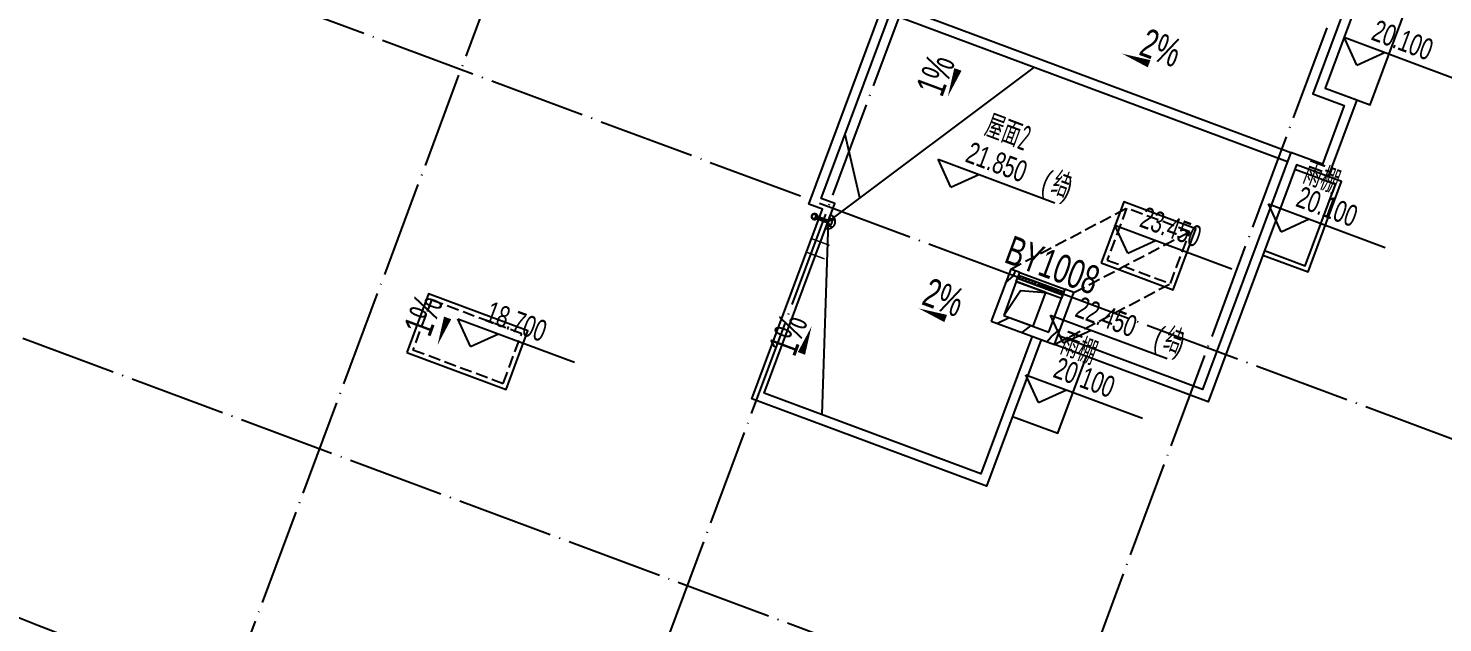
# Model space of a CAD drawing. Header units: millimetres. Extents: x 600121811 to 600690586, y 3472921280 to 3473279938.
# Drawn here: x 600440989 to 600470354, y 3473107583 to 3473119923 of the extents above; entities that cross this region are included whole.
import ezdxf
from ezdxf.enums import TextEntityAlignment as Align

# ---------------------------------------------------------------- set-up
doc = ezdxf.new("R2010")
doc.units = ezdxf.units.MM
doc.header["$LTSCALE"] = 1000
for name, pattern in [('AX-MALL-GIRD-200$0$DOTE', [2.4200000000000004, 2, -0.2, 0.02, -0.2]), ('AX-MALL-WALL-GJ$0$DASH', [0.35, 0.25, -0.1]), ('PX-MALL-PGJ-LG$0$CONTINOUS', [0]), ('PX-MALL-PGJ-LG$0$DASHDOT', [1, 0.5, -0.25, 0, -0.25])]:
    doc.linetypes.add(name, pattern=pattern)
doc.layers.get('0').update_dxf_attribs({"linetype": 'CONTINUOUS'})
for name, color, linetype in [('AX-MALL-DIM-PGJ$0$A-Anno-Dims', 3, 'CONTINUOUS'), ('AX-MALL-DIM-PGJ$0$A-Anno-Note', 241, 'CONTINUOUS'), ('AX-MALL-DIM-PGJ$0$A-Fixt', 81, 'CONTINUOUS'), ('AX-MALL-GIRD-200$0$A-Grid', 222, 'AX-MALL-GIRD-200$0$DOTE'), ('AX-MALL-GJ-200$0$A-Anno-Note', 241, 'CONTINUOUS'), ('AX-MALL-WALL-GJ$0$A-Anno-Levl', 201, 'CONTINUOUS'), ('AX-MALL-WALL-GJ$0$A-Anno-Note', 241, 'CONTINUOUS'), ('AX-MALL-WALL-GJ$0$A-Detl-Fine', 152, 'CONTINUOUS'), ('AX-MALL-WALL-GJ$0$A-Detl-Patt', 8, 'CONTINUOUS'), ('AX-MALL-WALL-GJ$0$A-Detl-Thin', 131, 'CONTINUOUS'), ('AX-MALL-WALL-GJ$0$A-SEE', 254, 'CONTINUOUS'), ('AX-MALL-WALL-GJ$0$A-Wall', 2, 'CONTINUOUS'), ('AX-MALL-WALL-GJ$0$A-Wall-Patt', 13, 'CONTINUOUS'), ('AX-MALL-WALL-GJ$0$A-Wind', 4, 'CONTINUOUS'), ('AX-MALL-WALL-GJ$0$A-Wind-Iden', 11, 'CONTINUOUS'), ('PX-MALL-PGJ-LG$0$P-Pipe-Risr', 7, 'CONTINUOUS'), ('PX-MALL-PGJ-LG$0$P-Pipe-Risr-Arch', 6, 'CONTINUOUS'), ('PX-MALL-PGJ-LG$0$P-Pipe-Risr-W100', 6, 'CONTINUOUS'), ('PX-MALL-PGJ-LG$0$P-Pipe-Risr-W50', 6, 'CONTINUOUS'), ('PX-MALL-PGJ-LG$0$P-Stom', 4, 'PX-MALL-PGJ-LG$0$DASHDOT'), ('PX-MALL-PGJ-LG$0$P-Stom-pipe', 4, 'PX-MALL-PGJ-LG$0$CONTINOUS'), ('PX-MALL-PGJ-LG$0$P-Stom-Strn', 120, 'CONTINUOUS'), ('PX-MALL-PGJ-LG$0$P-Stom-Strn-W100', 120, 'CONTINUOUS'), ('PX-MALL-PGJ-LG$0$P-Stom-Strn-W50', 120, 'CONTINUOUS'), ('PX-MALL-PGJ-LG$0$P-Stru', 40, 'CONTINUOUS')]:
    doc.layers.add(name, color=color, linetype=linetype)
doc.styles.add('AX-MALL-DIM-PGJ$0$_TCH_DIM', font='zy_en.shx', dxfattribs={"width": 0.7, "bigfont": 'zy_cn.shx'})
doc.styles.add('AX-MALL-WALL-GJ$0$_TCH_DIM', font='zy_en.shx', dxfattribs={"width": 0.7, "bigfont": 'zy_cn.shx'})
doc.styles.add('AX-MALL-WALL-GJ$0$_TCH_WINDOW', font='zyhz_enb.shx', dxfattribs={"width": 0.7, "height": 5, "bigfont": 'zy_cn.shx'})
doc.styles.add('AX-MALL-WALL-GJ$0$STANDARD', font='GBENOR', dxfattribs={"bigfont": 'GBCBIG'})
doc.styles.add('PX-MALL-PGJ-LG$0$jzfz', font='jzfz_eng.shx', dxfattribs={"width": 0.6, "bigfont": 'jzfz_cnb.shx'})
pattern_1 = [(45, (0, 359.0227), (-353.55353201463, 353.55353201463), [])]

# ---------------------------------------------------------------- blocks, each defined once
blk = doc.blocks.new('AX-MALL-GIRD-200')
at = {"layer": 'AX-MALL-GIRD-200$0$A-Grid'}
for p, q in [((600241980.060326, 3473196551.41375), (600599876.0644244, 3473063224.650467)), ((600239047.6805397, 3473188679.873316), (600596943.6846381, 3473055353.110034)), ((600458372.2544507, 3473141628.349212), (600419642.7155019, 3473037664.622131)), ((600427279.9838982, 3473034819.515553), (600466009.5228474, 3473138783.242634)), ((600435151.5243309, 3473031887.135766), (600473881.0632799, 3473135850.862847))]:
    blk.add_line(p, q, dxfattribs=at)
blk = doc.blocks.new('AX-MALL-WALL-GJ$0$fgegrhrthr')
at = {"layer": 'AX-MALL-WALL-GJ$0$A-Detl-Fine', "color": 4}
for radius in [197847.0036511377, 198347.0036523236]:
    blk.add_arc((303663.5502403975, 307447.2035250664), radius, 267.5624929440232, 273.0361151869434, dxfattribs=at)
blk = doc.blocks.new('AX-MALL-WALL-GJ$0$$WINLIB2D$00000039')
at = {"color": 0}
for points in [[(-0.4999999999983409, 0.5000000000445652), (-0.4999999999999964, -0.4999999999999716)], [(0.5000000000016591, 0.4999999999536158), (-0.4999999999983409, 0.5000000000445652)], [(0.4999999999983338, -0.5000000000463842), (0.4999999999999609, 0.4999999999999432)], [(-0.499999999999428, 0.1666666667124446), (0.500000000000572, 0.1666666666205998)], [(-0.4518745131427302, -0.1666666666260284), (-0.5000000000072298, 0.08358586507802102)], [(-0.3838834764901549, -0.166666666632409), (-0.4479860405916831, 0.1666666667079113)], [(-0.3158924398378069, -0.166666666637866), (-0.3799950039392748, 0.1666666667006353)], [(-0.2479014031851996, -0.166666666645142), (-0.3120039672867243, 0.1666666666951784)], [(-0.1799103665328481, -0.1666666666505989), (-0.2440129306343159, 0.1666666666887977)], [(-0.1119193298802692, -0.1666666666569512), (-0.1760218939817904, 0.1666666666824455)], [(-0.04392829322788927, -0.1666666666633319), (-0.1080308573293216, 0.1666666666760648)], [(0.02406274342471804, -0.1666666666696841), (-0.04003982067680312, 0.1666666666697125)], [(0.09205378007703402, -0.1666666666751411), (0.02795121597557682, 0.1666666666642556)], [(0.1600448167296129, -0.1666666666815217), (0.0959422526280953, 0.1666666666578749)], [(0.2280358533819644, -0.166666666687874), (0.163933289280525, 0.1666666666505989)], [(0.2960268900345753, -0.1666666666942547), (0.231924325933047, 0.1666666666460657)], [(0.3640179266869801, -0.1666666667006069), (0.2999153625854838, 0.166666666639685)], [(0.4320089633395341, -0.1666666667060639), (0.3679063992380058, 0.166666666632409)], [(0.4999999999916831, -0.1666666667115209), (0.4358974358904746, 0.1666666666260568)], [(-0.500000000000572, -0.1666666666214951), (0.499999999999428, -0.1666666667124446)], [(0.4999999999983338, -0.5000000000463842), (-0.5000000000016662, -0.4999999999554348)]]:
    blk.add_lwpolyline(points, dxfattribs=at)
blk = doc.blocks.new('AX-MALL-WALL-GJ')
at = {"layer": 'AX-MALL-WALL-GJ$0$A-Wall-Patt'}
h = blk.add_hatch(dxfattribs=at)
h.set_pattern_fill('普通砖', color=256, scale=200, style=0)
h.set_pattern_definition(pattern_1)
h.paths.add_polyline_path([(600461501.9129312, 3473114666.368666), (600461384.3138683, 3473114923.604862), (600460982.857112, 3473113845.953494), (600461240.0933076, 3473113963.552557)])
h = blk.add_hatch(dxfattribs=at)
h.set_pattern_fill('普通砖', color=256, scale=200, style=0)
h.set_pattern_definition(pattern_1)
h.paths.add_polyline_path([(600461501.9129312, 3473114666.368666), (600461571.7314973, 3473114853.786295), (600461384.3138683, 3473114923.604862)])
h = blk.add_hatch(dxfattribs=at)
h.set_pattern_fill('普通砖', color=256, scale=200, style=0)
h.set_pattern_definition(pattern_1)
h.paths.add_polyline_path([(600462177.181453, 3473113614.459726), (600462294.7805159, 3473113357.223531), (600462696.2372718, 3473114434.874898), (600462439.0010762, 3473114317.275835)])
h = blk.add_hatch(dxfattribs=at)
h.set_pattern_fill('普通砖', color=256, scale=200, style=0)
h.set_pattern_definition(pattern_1)
h.paths.add_polyline_path([(600462696.2372718, 3473114434.874898), (600462508.819644, 3473114504.693464), (600462439.0010762, 3473114317.275835)])
h = blk.add_hatch(dxfattribs=at)
h.set_pattern_fill('普通砖', color=256, scale=200, style=0)
h.set_pattern_definition(pattern_1)
h.paths.add_polyline_path([(600461240.0933076, 3473113963.552557), (600460982.857112, 3473113845.953494), (600462294.7805159, 3473113357.223531), (600462177.181453, 3473113614.459726)])
at = {"layer": 'AX-MALL-WALL-GJ$0$A-Anno-Levl'}
for p, q in [((600468569.1819308, 3473119156.652151), (600468304.5840397, 3473119735.433591)), ((600468304.5840397, 3473119735.433591), (600470728.436697, 3473118832.47735)), ((600468569.1819308, 3473119156.652151), (600469147.9633713, 3473119421.250041)), ((600460142.1770511, 3473116624.097461), (600459877.57916, 3473117202.878901)), ((600459877.57916, 3473117202.878901), (600462301.4318173, 3473116299.92266)), ((600460142.1770511, 3473116624.097461), (600460720.9584916, 3473116888.695352)), ((600467002.3569782, 3473115700.031266), (600466737.7590871, 3473116278.812706)), ((600466737.7590871, 3473116278.812706), (600469161.6117444, 3473115375.856465)), ((600463814.1364, 3473115256.184857), (600463549.5385091, 3473115834.966297)), ((600463549.5385091, 3473115834.966297), (600465973.3911664, 3473114932.010056)), ((600467002.3569782, 3473115700.031266), (600467581.1384187, 3473115964.629157)), ((600463814.1364, 3473115256.184857), (600464392.9178407, 3473115520.782748)), ((600450169.1758909, 3473113313.910544), (600449904.5779998, 3473113892.691985)), ((600449904.5779998, 3473113892.691985), (600452328.4306571, 3473112989.735744)), ((600462473.9927647, 3473113390.488076), (600462209.3948734, 3473113969.269516)), ((600462209.3948734, 3473113969.269516), (600464633.2475307, 3473113066.313275)), ((600450169.1758909, 3473113313.910544), (600450747.9573317, 3473113578.508436)), ((600462473.9927647, 3473113390.488076), (600463052.774205, 3473113655.085967)), ((600461964.0942025, 3473112152.25369), (600461699.4963114, 3473112731.035131)), ((600461699.4963114, 3473112731.035131), (600464123.3489687, 3473111828.07889)), ((600461964.0942025, 3473112152.25369), (600462542.8756433, 3473112416.851581))]:
    blk.add_line(p, q, dxfattribs=at)
at = {"layer": 'AX-MALL-WALL-GJ$0$A-Detl-Patt', "linetype": 'AX-MALL-WALL-GJ$0$DASH'}
for p, q in [((600461384.3138682, 3473114923.604862), (600463790.8638173, 3473116189.210063)), ((600462696.2372718, 3473114434.874898), (600465102.787221, 3473115700.480099)), ((600462294.780516, 3473113357.223531), (600464701.3304652, 3473114622.828732))]:
    blk.add_line(p, q, dxfattribs=at)
for points in [[(600463389.4070613, 3473115111.558695), (600464701.3304651, 3473114622.828731), (600465102.7872211, 3473115700.480099), (600463790.8638173, 3473116189.210063)], [(600448974.5275782, 3473113250.515129), (600450848.7038723, 3473112552.329465), (600451232.7059871, 3473113583.126426), (600449358.529693, 3473114281.31209)]]:
    blk.add_lwpolyline(points, close=True, dxfattribs=at)
at = {"layer": 'AX-MALL-WALL-GJ$0$A-Detl-Thin'}
for p, q in [((600458884.5097004, 3473120230.110697), (600467130.8853999, 3473117158.093768)), ((600458954.3282669, 3473120417.528326), (600467200.7039664, 3473117345.511397))]:
    blk.add_line(p, q, dxfattribs=at)
for points in [[(600462018.3395162, 3473113460.205914), (600460883.7878116, 3473110414.669441), (600456010.9294513, 3473112229.952168), (600457477.1193447, 3473116165.722382), (600457195.992894, 3473116270.450233), (600458697.0920726, 3473120299.929261), (600458697.0920261, 3473120299.929268), (600459185.8219851, 3473121611.852677), (600459185.8220377, 3473121611.852668), (600460302.919098, 3473124610.534737), (600468924.1300571, 3473121398.880682)], [(600461830.9218867, 3473113530.02448), (600460766.1887488, 3473110671.905636), (600456268.165647, 3473112347.55123), (600457734.3555403, 3473116283.321444), (600457453.2290875, 3473116388.049296), (600458954.3282664, 3473120417.528325), (600458954.3282208, 3473120417.528332), (600459303.4210491, 3473121354.616481), (600459303.4211009, 3473121354.616472), (600460420.5181612, 3473124353.298541), (600468666.893861, 3473121281.281619), (600467654.5246347, 3473118563.725981), (600468310.4863354, 3473118319.360992), (600467856.6656622, 3473117101.146423), (600467200.7039679, 3473117345.511401), (600465367.966601, 3473112425.798629), (600462364.5990825, 3473113544.64116)], [(600468924.1300571, 3473121398.880681), (600467911.7608303, 3473118681.325042), (600468567.7225304, 3473118436.960053), (600467974.2647254, 3473116843.910228), (600467318.303031, 3473117088.275206), (600465485.565664, 3473112168.562433), (600462294.7805161, 3473113357.223531)], [(600467911.7608402, 3473118681.325069), (600468848.8489887, 3473118332.23224), (600469616.8532131, 3473120393.826163), (600468679.7650653, 3473120742.918993)], [(600466620.11736, 3473115214.098915), (600467557.2055088, 3473114865.006086), (600468255.3911667, 3473116739.18238), (600467318.303019, 3473117088.275211)], [(600466655.0266428, 3473115307.807729), (600467498.4059769, 3473114993.624183), (600468126.773069, 3473116680.382848), (600467283.393736, 3473116994.566396)], [(600461240.0933073, 3473113963.552557), (600461584.9905353, 3473114476.527973), (600462111.0202255, 3473114439.458326)], [(600461424.8817054, 3473111867.156063), (600462361.9698545, 3473111518.063236), (600462955.4276597, 3473113111.113088), (600462294.7805161, 3473113357.223531)]]:
    blk.add_lwpolyline(points, dxfattribs=at)
for points in [[(600463260.7889636, 3473115052.759163), (600464760.1299967, 3473114494.210633), (600465231.4053189, 3473115759.27963), (600463732.0642858, 3473116317.82816)], [(600461240.0933074, 3473113963.552557), (600461849.2006022, 3473113736.642217), (600462111.0202255, 3473114439.458326), (600461501.9129307, 3473114666.368666)], [(600448845.9094805, 3473113191.715597), (600450907.5034039, 3473112423.711367), (600451361.3240849, 3473113641.925958), (600449299.7301614, 3473114409.930188)]]:
    blk.add_lwpolyline(points, close=True, dxfattribs=at)
at = {"layer": 'AX-MALL-WALL-GJ$0$A-Wall'}
for p, q in [((600461384.3138683, 3473114923.604862), (600460982.857112, 3473113845.953494)), ((600461501.9129312, 3473114666.368666), (600461240.0933076, 3473113963.552557)), ((600461571.7314973, 3473114853.786295), (600461384.3138683, 3473114923.604862)), ((600461501.9129312, 3473114666.368666), (600461571.7314973, 3473114853.786295)), ((600462294.7805159, 3473113357.223531), (600462696.2372718, 3473114434.874898)), ((600462508.819644, 3473114504.693464), (600462439.0010777, 3473114317.275835)), ((600462696.2372718, 3473114434.874898), (600462508.819644, 3473114504.693464)), ((600462177.181453, 3473113614.459726), (600462439.0010762, 3473114317.275835)), ((600460982.857112, 3473113845.953494), (600462294.7805159, 3473113357.223531)), ((600461240.0933076, 3473113963.552557), (600462177.181453, 3473113614.459726))]:
    blk.add_line(p, q, dxfattribs=at)
at = {"layer": 'AX-MALL-WALL-GJ$0$A-Detl-Thin', "color": 0, "rotation": 339.5681613098035}
blk.add_blockref('AX-MALL-WALL-GJ$0$fgegrhrthr', (600121810.7232081, 3473109514.681513), dxfattribs=at)
at = {"layer": 'AX-MALL-WALL-GJ$0$A-SEE'}
blk.add_blockref('AX-MALL-GIRD-200', (0, 0), dxfattribs=at)
at = {"layer": 'AX-MALL-WALL-GJ$0$A-Wind', "xscale": 1000, "yscale": -200, "zscale": 200, "rotation": 159.5681613032215}
blk.add_blockref('AX-MALL-WALL-GJ$0$$WINLIB2D$00000039', (600462005.3662875, 3473114585.531065), dxfattribs=at)
at = {"layer": 'AX-MALL-WALL-GJ$0$A-Anno-Note'}
for s, height, rotation, style, width, p in [('20.100', 446.25, 339.5681612504137, 'AX-MALL-WALL-GJ$0$_TCH_DIM', 0.7, (600468846.0821507, 3473119693.940046)), ('2', 525, 339.568161309756, 'AX-MALL-WALL-GJ$0$STANDARD', 0.6, (600461495.341763, 3473117437.57467)), ('21.850', 446.25, 339.5681612504137, 'AX-MALL-WALL-GJ$0$_TCH_DIM', 0.7, (600460419.077271, 3473117161.385356)), ('结', 506.3829787234042, 339.5681612504137, 'AX-MALL-WALL-GJ$0$_TCH_DIM', 0.7, (600462190.8766838, 3473116501.338083)), ('(', 446.25, 339.5681612504137, 'AX-MALL-WALL-GJ$0$_TCH_DIM', 0.7, (600461995.7280773, 3473116574.036665)), (')', 446.25, 339.5681612504137, 'AX-MALL-WALL-GJ$0$_TCH_DIM', 0.7, (600462432.6753327, 3473116411.260991)), ('20.100', 446.25, 339.5681612504137, 'AX-MALL-WALL-GJ$0$_TCH_DIM', 0.7, (600467279.2571981, 3473116237.319161)), ('23.450', 446.25, 339.5681612504137, 'AX-MALL-WALL-GJ$0$_TCH_DIM', 0.7, (600464035.2798755, 3473115814.243776)), ('22.450', 446.25, 339.5681612504137, 'AX-MALL-WALL-GJ$0$_TCH_DIM', 0.7, (600462695.1362398, 3473113948.546995)), ('18.700', 446.25, 339.5681612504137, 'AX-MALL-WALL-GJ$0$_TCH_DIM', 0.7, (600450446.0761108, 3473113851.198441)), ('结', 506.3829787234042, 339.5681612504137, 'AX-MALL-WALL-GJ$0$_TCH_DIM', 0.7, (600464522.6923974, 3473113267.728698)), ('(', 446.25, 339.5681612504137, 'AX-MALL-WALL-GJ$0$_TCH_DIM', 0.7, (600464327.5437908, 3473113340.42728)), (')', 446.25, 339.5681612504137, 'AX-MALL-WALL-GJ$0$_TCH_DIM', 0.7, (600464764.4910462, 3473113177.651606)), ('20.100', 446.25, 339.5681612504137, 'AX-MALL-WALL-GJ$0$_TCH_DIM', 0.7, (600462240.9944224, 3473112689.541586))]:
    blk.add_text(s, height=height, rotation=rotation, dxfattribs=dict(at, style=style, width=width)).set_placement(p)
at = {"layer": 'AX-MALL-WALL-GJ$0$A-Anno-Note', "style": 'AX-MALL-WALL-GJ$0$STANDARD'}
for s, p in [('屋面', (600460804.4884803, 3473117694.93779)), ('雨棚', (600467413.5558004, 3473116715.106494)), ('雨棚', (600462375.2930248, 3473113167.328918))]:
    blk.add_text(s, height=506.3829787234042, rotation=339.568161309756, dxfattribs=at).set_placement(p)
at = {"layer": 'AX-MALL-WALL-GJ$0$A-Wind-Iden', "style": 'AX-MALL-WALL-GJ$0$_TCH_WINDOW', "width": 0.7}
blk.add_text('BY1008', height=595, rotation=339.5681603398645, dxfattribs=at).set_placement((600461221.6966317, 3473115075.157683))
blk = doc.blocks.new('PX-MALL-PGJ-LG$0$A$C48A01704')
at = {"layer": 'PX-MALL-PGJ-LG$0$P-Stom-Strn-W100', "ltscale": 0.7}
for p, q in [((-127.5497024716969, 73.83302595079476), (0, 73.83302595079476)), ((0, 150), (0, -150)), ((-127.5497024716969, -73.83302595079658), (0, -73.83302595079658))]:
    blk.add_line(p, q, dxfattribs=at)
blk.add_arc((3.056681682595809, -1.818989403545856e-12), 150.0311411104683, 91.16740482469793, 268.8325951753021, dxfattribs=at)
blk = doc.blocks.new('PX-MALL-PGJ-LG$0$A$C00A74F81')
at = {"layer": 'PX-MALL-PGJ-LG$0$P-Stom-Strn-W50', "ltscale": 0.7}
for p, q in [((-70.1523363594315, 40.60816427293685), (0, 40.60816427293685)), ((0, 82.5), (0, -82.5)), ((-70.1523363594315, -40.60816427293776), (0, -40.60816427293776))]:
    blk.add_line(p, q, dxfattribs=at)
blk.add_arc((1.681174925426603, -9.094947017729282e-13), 82.51712761075758, 91.16740482469793, 268.8325951753021, dxfattribs=at)
blk = doc.blocks.new('PX-MALL-PGJ-LG$0$P-Stom-Ysd-Cp')
at = {"layer": 'PX-MALL-PGJ-LG$0$P-Stom-Strn-W100', "ltscale": 0.7}
blk.add_blockref('PX-MALL-PGJ-LG$0$A$C48A01704', (0, 0), dxfattribs=at)
at = {"layer": 'PX-MALL-PGJ-LG$0$P-Stom-Strn-W50'}
blk.add_blockref('PX-MALL-PGJ-LG$0$A$C00A74F81', (0, 0), dxfattribs=at)
blk = doc.blocks.new('PX-MALL-PGJ-LG$0$P-Risr')
at = {"layer": 'PX-MALL-PGJ-LG$0$P-Pipe-Risr-W50'}
h = blk.add_hatch(color=0, dxfattribs=at)
edge = h.paths.add_edge_path()
edge.add_ellipse((0, 0), major_axis=(47.05795628796547, 47.05795628796547), ratio=0.9999999999999695, start_angle=225.0000000000009, end_angle=405.0000000000009, ccw=False)
edge.add_ellipse((0, 0), major_axis=(47.05795628796764, 47.05795628796764), ratio=0.9999999999998785, start_angle=133.9675974886221, end_angle=225.0000000000035, ccw=False)
edge.add_line((-66.53919663240958, 1.199087783927098), (-54.4367953546693, 1.199087783927098))
edge.add_ellipse((0, 0), major_axis=(-38.50196423560672, 38.50196423560672), ratio=0.9999999999999859, start_angle=43.73814098242129, end_angle=134.9999999999996)
edge.add_ellipse((0, 0), major_axis=(38.50196423561096, 38.50196423561096), ratio=0.9999999999998216, start_angle=225.0000000000051, end_angle=405.0000000000051)
edge.add_ellipse((0, 0), major_axis=(38.50196423560679, 38.50196423560679), ratio=0.9999999999999831, start_angle=45.00000000000048, end_angle=133.7381409824204)
edge.add_line((-54.43679535467527, 1.199087783927098), (-66.53919663241555, 1.199087783927098))
edge.add_ellipse((0, 0), major_axis=(-47.05795628796762, 47.05795628796762), ratio=0.9999999999998742, start_angle=-45.00000000000358, end_angle=43.967597488629224, ccw=False)
at = {"layer": 'PX-MALL-PGJ-LG$0$P-Pipe-Risr-Arch', "ltscale": 0.7}
blk.add_circle((0, 0), 59.29000000000001, dxfattribs=at)
at = {"layer": 'PX-MALL-PGJ-LG$0$P-Pipe-Risr-W100', "color": 0, "const_width": 15}
blk.add_lwpolyline([(-75, 0, 1), (75, 0, 1)], format="xyb", close=True, dxfattribs=at)
at = {"layer": 'PX-MALL-PGJ-LG$0$P-Pipe-Risr-W50'}
blk.add_circle((0, 0), 54.45000000000001, dxfattribs=at)
at = {"layer": 'PX-MALL-PGJ-LG$0$P-Pipe-Risr', "style": 'PX-MALL-PGJ-LG$0$jzfz', "width": 0.6, "flags": 1}
for tag, p in [('SYS-MARK', (0.3310501334344735, -45.65933377496549)), ('RANGE', (0.3337570973526454, -45.67887874227017))]:
    blk.add_attdef(tag, text='', height=0.015625, dxfattribs=at).set_placement(p, align=Align.MIDDLE)
blk = doc.blocks.new('PX-MALL-PGJ-LG$0$fstg')
at = {"layer": 'PX-MALL-PGJ-LG$0$P-Stru', "ltscale": 0.7, "const_width": 30}
for points in [[(5.820766091346741e-11, 150.0000000001164), (5.820766091346741e-11, 286.5484393091174)], [(-199.9999999999418, 150.0000000002328), (200.0000000000582, 150)], [(200.0000000000582, -149.9999999998836), (-199.9999999999418, -149.9999999997672)], [(5.820766091346741e-11, -150.0000000001164), (5.820766091346741e-11, -286.5484393091174)]]:
    blk.add_lwpolyline(points, dxfattribs=at)
blk = doc.blocks.new('PX-MALL-PGJ-LG')
at = {"layer": 'PX-MALL-PGJ-LG$0$P-Stom', "const_width": 89.99999999999999}
blk.add_lwpolyline([(600457594.7184087, 3473115908.486185), (600457313.5919651, 3473116013.214035)], dxfattribs=at)
at = {"layer": 'PX-MALL-PGJ-LG$0$P-Stom-pipe', "ltscale": 0.7, "rotation": 69.56816123359188}
blk.add_blockref('PX-MALL-PGJ-LG$0$P-Risr', (600457313.5919651, 3473116013.214035), dxfattribs=at)
at = {"layer": 'PX-MALL-PGJ-LG$0$P-Stom-Strn', "rotation": 159.568161233592}
blk.add_blockref('PX-MALL-PGJ-LG$0$P-Stom-Ysd-Cp', (600457594.7184087, 3473115908.486185), dxfattribs=at)
at = {"layer": 'PX-MALL-PGJ-LG$0$P-Stru', "rotation": 159.5681611273646}
blk.add_blockref('PX-MALL-PGJ-LG$0$fstg', (600457385.2627094, 3473115346.233297), dxfattribs=at)
blk = doc.blocks.new('AX-MALL-DIM-PGJ')
at = {"layer": 'AX-MALL-DIM-PGJ$0$A-Anno-Dims'}
for points in [[(600464987.9960765, 3473118915.657614, 0, 0, 0), (600463696.0877742, 3473119396.931365, 0, 160, 0), (600464258.3406622, 3473119187.475666, 0, 0, 0)], [(600460264.5291617, 3473119003.088284, 0, 0, 0), (600460079.8306462, 3473118507.292399, 0, 160, 0), (600460289.2863451, 3473119069.545287, 0, 0, 0)], [(600449775.665671, 3473114125.916698, 0, 0, 0), (600449486.0860046, 3473113348.582854, 0, 160, 0), (600449695.5417037, 3473113910.835742, 0, 0, 0)], [(600460186.2297056, 3473113842.347872, 0, 0, 0), (600459472.8387179, 3473114108.106948, 0, 160, 0), (600460035.091606, 3473113898.651249, 0, 0, 0)], [(600456973.8668789, 3473112992.802555, 0, 0, 0), (600457250.652613, 3473113735.792977, 0, 160, 0), (600457041.196914, 3473113173.540089, 0, 0, 0)]]:
    blk.add_lwpolyline(points, format="xyseb", dxfattribs=at)
at = {"layer": 'AX-MALL-DIM-PGJ$0$A-Fixt'}
for p, q in [((600457594.7184086, 3473115908.486185), (600461878.2181197, 3473119114.866463)), ((600458254.6816636, 3473116402.496529), (600457948.4965807, 3473117717.521729)), ((600457594.7184086, 3473115908.486185), (600457461.7135212, 3473111902.919624))]:
    blk.add_line(p, q, dxfattribs=at)
at = {"layer": 'AX-MALL-DIM-PGJ$0$A-Anno-Note', "style": 'AX-MALL-DIM-PGJ$0$_TCH_DIM', "width": 0.7}
for s, rotation, p in [('2%', 339.5681613223391, (600464023.8600676, 3473119381.646828)), ('1%', 69.56816130854956, (600459960.6749144, 3473118474.179647)), ('2%', 339.5681612973414, (600459511.3523543, 3473114200.579749)), ('1%', 69.56816130380305, (600449325.5683241, 3473113491.183274)), ('1%', 69.5681613012325, (600456900.754756, 3473113083.287071))]:
    blk.add_text(s, height=595, rotation=rotation, dxfattribs=at).set_placement(p)

msp = doc.modelspace()

# ---------------------------------------------------------------- block references
at = {"layer": 'AX-MALL-GJ-200$0$A-Anno-Note'}
for name in ['AX-MALL-WALL-GJ', 'PX-MALL-PGJ-LG', 'AX-MALL-DIM-PGJ']:
    msp.add_blockref(name, (0, 0), dxfattribs=at)

doc.saveas('drawing.dxf')
